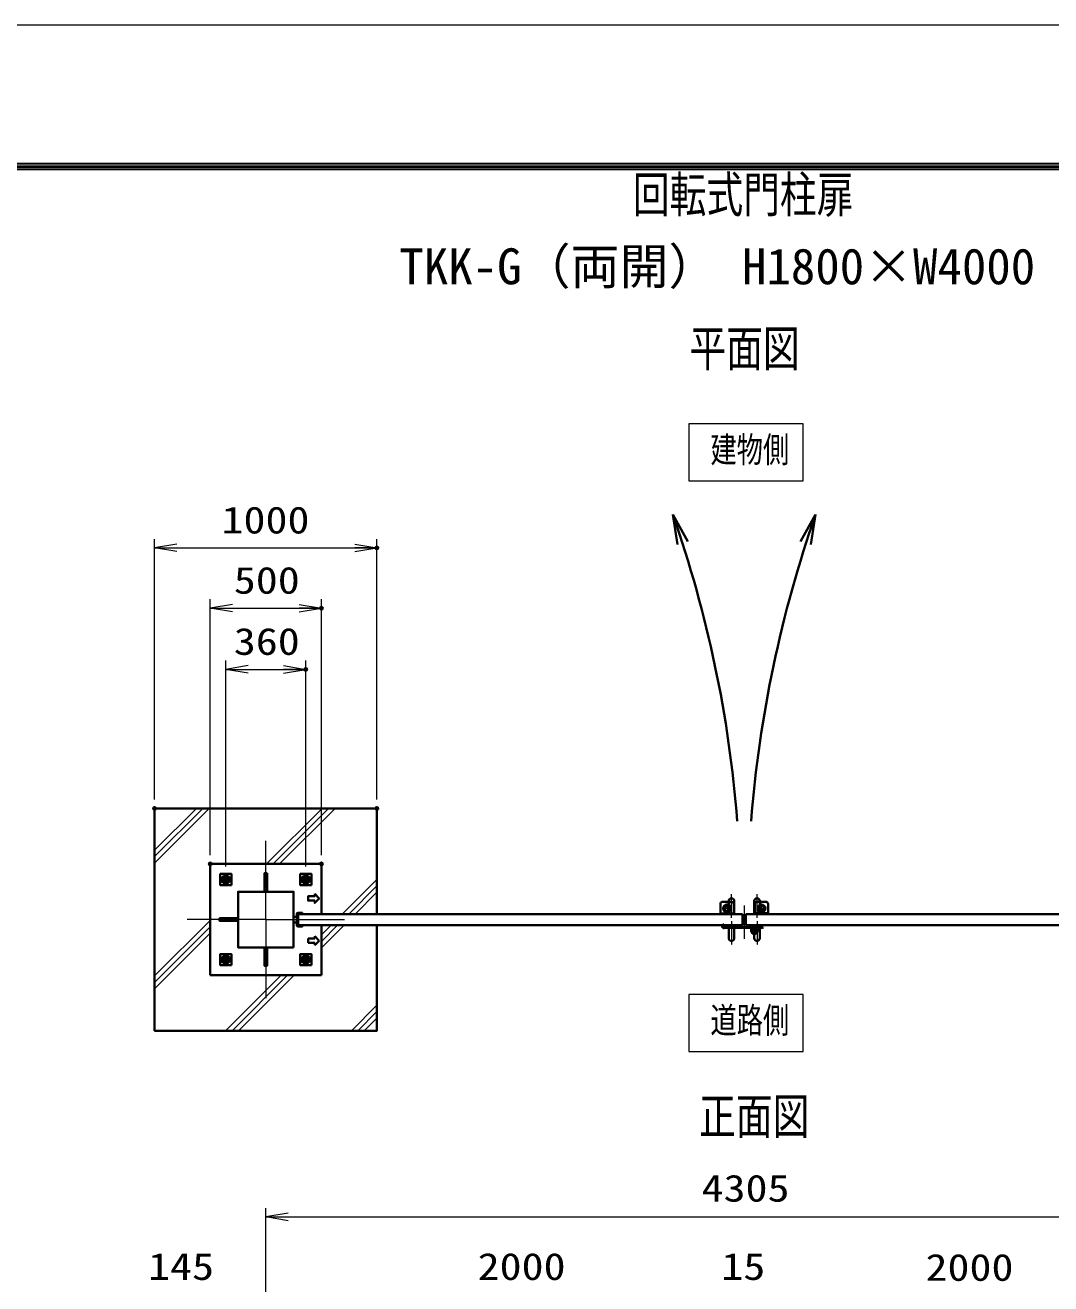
# Model space of a CAD drawing. Units: millimetres at full size. Extents: x -11880 to 11880, y -8400 to 8400.
# Drawn here: x -1497 to 3117, y 2741 to 8400 of the extents above; entities that cross this region are included whole.
import ezdxf
from ezdxf.enums import TextEntityAlignment as Align

# ---------------------------------------------------------------- set-up
doc = ezdxf.new("R2010")
doc.units = ezdxf.units.MM
doc.header["$LTSCALE"] = 30
doc.header["$PDMODE"] = 32
doc.header["$PDSIZE"] = 15
for name, pattern in [('DASHED', [7.5, 6, -1.5]), ('USER1', [9, 6, -0.75, 1.5, -0.75]), ('USER2', [18, 12, -1.5, 3, -1.5])]:
    doc.linetypes.add(name, pattern=pattern)
for name, color, linetype, lineweight in [('0-0_D-TTL', 7, 'Continuous', 18), ('0-1_外形線', 7, 'Continuous', 35), ('0-2_0', 7, 'Continuous', 18), ('0-3_寸法線', 4, 'Continuous', 18), ('0-5_細線', 2, 'Continuous', 35), ('0-6_隠れ線', 140, 'DASHED', 18), ('0-7_軸線', 200, 'USER2', 15), ('0-A_AM_0N', 7, 'Continuous', 50), ('0-B_AM_7N', 6, 'USER1', 18), ('1-2_AM_4N', 4, 'Continuous', 25), ('1-6_ハッチング', 253, 'Continuous', 13)]:
    doc.layers.add(name, color=color, linetype=linetype, lineweight=lineweight)
for name, color, linetype in [('0-4_Defpoints', 7, 'Continuous'), ('0-E_文字3', 254, 'Continuous'), ('1-4_文字', 254, 'Continuous')]:
    doc.layers.add(name, color=color, linetype=linetype)
doc.styles.add('ＭＳ ゴシック', font='')
doc.styles.get('ＭＳ ゴシック').set_extended_font_data('MS Gothic')

# ---------------------------------------------------------------- blocks, each defined once
blk = doc.blocks.new('A$C4093506B')
at = {"layer": '0-1_外形線'}
for p, q in [((-373.3, 0), (376.7, 0)), ((-373.3, -1755), (-373.3, 0)), ((376.7, -1755), (376.7, 0))]:
    blk.add_line(p, q, dxfattribs=at)
blk.add_arc((1.7, -1755), 375, 180, 0, dxfattribs=at)
at = {"layer": '0-7_軸線', "linetype": 'USER1'}
blk.add_line((1.7, 532.5), (1.7, -2662.5), dxfattribs=at)
blk = doc.blocks.new('A$C031A601E')
at = {"layer": '0-1_外形線'}
for p, q in [((-914.7, 739.2), (-914.7, -610.8)), ((-614.7, -910.8), (585.3, -910.8))]:
    blk.add_line(p, q, dxfattribs=at)
blk.add_lwpolyline([(885.3, -610.8), (885.3, 739.2), (-914.7, 739.2)], dxfattribs=at)
for centre, start, end in [((-614.7, -610.8), 180, 270), ((585.3, -610.8), 270, 0)]:
    blk.add_arc(centre, 300, start, end, dxfattribs=at)
at = {"layer": '0-5_細線'}
blk.add_circle((-14.7, -10.8), 525, dxfattribs=at)
at = {"layer": '0-6_隠れ線', "linetype": 'Continuous'}
blk.add_line((-914.7, 589.2), (885.3, 589.2), dxfattribs=at)
at = {"layer": '0-6_隠れ線'}
for radius in [420, 315, 285]:
    blk.add_circle((-14.7, -10.8), radius, dxfattribs=at)
at = {"layer": '0-7_軸線'}
for q in [(-14.7, 645.4), (-670.9, -10.8), (641.6, -10.8), (-14.7, -667.1)]:
    blk.add_line((-14.7, -10.8), q, dxfattribs=at)
blk = doc.blocks.new('ddgfdgggg')
at = {"layer": '0-1_外形線'}
for p, q in [((0, 720), (8880, 720)), ((0, 360), (8880, 360)), ((360, 0), (360, 360)), ((720, 0), (720, 360)), ((3480, 240), (3480, 360)), ((3540, 144), (3540, 240)), ((4620, 240), (4620, 144)), ((7080, 240), (7080, 360)), ((8280, 240), (7080, 240)), ((7140, 144), (7140, 240)), ((8220, 240), (8220, 144)), ((8280, 360), (8280, 240)), ((8880, 360), (8880, 720)), ((13680, 240), (13680, 720)), ((13680, 720), (19680, 720)), ((13680, 240), (19680, 240)), ((14340, 24), (14340, 120)), ((15180, -360), (15180, 240)), ((15420, 120), (15420, 24)), ((17940, 24), (17940, 120)), ((18180, -360), (18180, 240)), ((19020, 120), (19020, 24)), ((19680, 720), (19680, 240)), ((0, -720), (20459.5, -720)), ((623.5, -360), (20506.9, -360)), ((4320, -156), (3840, -156)), ((7920, -156), (7440, -156)), ((15120, -276), (14640, -276)), ((15000, -2400), (15000, -1320)), ((15240, -1080), (18120, -1080)), ((15960, -1080), (15960, -720)), ((15960, -1595), (17400, -1595)), ((17400, -1080), (17400, -720)), ((18720, -276), (18240, -276)), ((18360, -2400), (18360, -1320)), ((21386.8, -968.5), (20459.5, -720)), ((21480, -620.7), (20506.9, -360)), ((21386.8, -968.5), (21480, -620.7))]:
    blk.add_line(p, q, dxfattribs=at)
for points in [[(4680, 360), (4680, 240), (3480, 240)], [(15480, 240), (15480, 120), (14280, 120), (14280, 240)], [(19080, 240), (19080, 120), (17880, 120), (17880, 240)]]:
    blk.add_lwpolyline(points, dxfattribs=at)
for centre, radius, start, end in [((0, 0), 720, 90, 0), ((0, 0), 360, 90, 0), ((3840, 144), 300, 180, 270), ((4320, 144), 300, 270, 0.00002), ((7440, 144), 300, 180, 270), ((7920, 144), 300, 270, 0.00002), ((14640, 24), 300, 180, 270), ((15120, 24), 300, 270, 0.00002), ((18240, 24), 300, 180, 270), ((18720, 24), 300, 270, 0.00002), ((15240, -1320), 240, 90.00002, 180), ((16680, -2400), 1680, 180, 0), ((16680, -2400), 1080, 131.8103, 48.18971), ((18120, -1320), 240, 0.00002, 90.00002)]:
    blk.add_arc(centre, radius, start, end, dxfattribs=at)
at = {"layer": '0-6_隠れ線', "linetype": 'Continuous'}
for p, q in [((16080, 720), (16380, 420)), ((16380, 420), (16980, 420)), ((16380, -1080), (16380, 420)), ((16500, -1080), (16500, 420)), ((16860, -1080), (16860, 420)), ((17280, 720), (16980, 420)), ((16980, -1080), (16980, 420)), ((15960, -720), (15960, -360)), ((17400, -720), (17400, -360))]:
    blk.add_line(p, q, dxfattribs=at)
at = {"layer": '0-7_軸線'}
for q in [(0, 1526.2), (0, -1526.2), (1526.2, 0)]:
    blk.add_line((0, 0), q, dxfattribs=at)
blk = doc.blocks.new('_Open')
at = {"layer": '0-2_0', "color": 4}
blk.add_line((-30, 5), (0, 0), dxfattribs=at)
blk.add_lwpolyline([(-30, -5), (0, 0), (-30, 0)], dxfattribs=at)
blk = doc.blocks.new('U226')
at = {"layer": '0-A_AM_0N'}
blk.add_lwpolyline([(11066155, 86407472.7), (11065705, 86407212.9), (11065255, 86407472.7), (11065255, 86407992.4), (11065705, 86408252.2), (11066155, 86407992.4)], close=True, dxfattribs=at)
for radius in [450, 259.4]:
    blk.add_circle((11065705, 86407732.5), radius, dxfattribs=at)
at = {"layer": '0-B_AM_7N'}
for p, q in [((11066276.6, 86407732.5), (11065133.4, 86407732.5)), ((11065705, 86408304.1), (11065705, 86407161))]:
    blk.add_line(p, q, dxfattribs=at)
at = {"layer": '1-2_AM_4N'}
blk.add_arc((11065705, 86407732.5), 300, 10, 280, dxfattribs=at)
blk = doc.blocks.new('U227')
at = {"layer": '0-A_AM_0N'}
blk.add_lwpolyline([(11055355, 86407472.7), (11054905, 86407212.9), (11054455, 86407472.7), (11054455, 86407992.4), (11054905, 86408252.2), (11055355, 86407992.4)], close=True, dxfattribs=at)
for radius in [450, 259.4]:
    blk.add_circle((11054905, 86407732.5), radius, dxfattribs=at)
at = {"layer": '0-B_AM_7N'}
for p, q in [((11055476.6, 86407732.5), (11054333.4, 86407732.5)), ((11054905, 86408304.1), (11054905, 86407161))]:
    blk.add_line(p, q, dxfattribs=at)
at = {"layer": '1-2_AM_4N'}
blk.add_arc((11054905, 86407732.5), 300, 10, 280, dxfattribs=at)
blk = doc.blocks.new('U228')
at = {"layer": '0-A_AM_0N'}
blk.add_lwpolyline([(11055355, 86396672.7), (11054905, 86396412.9), (11054455, 86396672.7), (11054455, 86397192.4), (11054905, 86397452.2), (11055355, 86397192.4)], close=True, dxfattribs=at)
for radius in [450, 259.4]:
    blk.add_circle((11054905, 86396932.5), radius, dxfattribs=at)
at = {"layer": '0-B_AM_7N'}
for p, q in [((11055476.6, 86396932.5), (11054333.4, 86396932.5)), ((11054905, 86397504.1), (11054905, 86396361))]:
    blk.add_line(p, q, dxfattribs=at)
at = {"layer": '1-2_AM_4N'}
blk.add_arc((11054905, 86396932.5), 300, 10, 280, dxfattribs=at)
blk = doc.blocks.new('U229')
at = {"layer": '0-A_AM_0N'}
blk.add_lwpolyline([(11066155, 86396672.7), (11065705, 86396412.9), (11065255, 86396672.7), (11065255, 86397192.4), (11065705, 86397452.2), (11066155, 86397192.4)], close=True, dxfattribs=at)
for radius in [450, 259.4]:
    blk.add_circle((11065705, 86396932.5), radius, dxfattribs=at)
at = {"layer": '0-B_AM_7N'}
for p, q in [((11066276.6, 86396932.5), (11065133.4, 86396932.5)), ((11065705, 86397504.1), (11065705, 86396361))]:
    blk.add_line(p, q, dxfattribs=at)
at = {"layer": '1-2_AM_4N'}
blk.add_arc((11065705, 86396932.5), 300, 10, 280, dxfattribs=at)

msp = doc.modelspace()

# ---------------------------------------------------------------- linework, layer by layer
at = {"layer": '0-0_D-TTL'}
for points in [[(-11880, -8400), (11880, -8400), (11880, 8400), (-11880, 8400)], [(-11116.29, 7779.43), (11116.29, 7779.43), (11116.29, -7777.71), (-11116.29, -7777.71)], [(-11109.21, 7772.36), (11109.21, 7772.36), (11109.21, -7770.64), (-11109.21, -7770.64)], [(-11102.14, 7765.29), (11102.14, 7765.29), (11102.14, -7763.57), (-11102.14, -7763.57)], [(-11095.07, 7758.21), (11095.07, 7758.21), (11095.07, -7756.5), (-11095.07, -7756.5)], [(-11088, 7751.14), (11088, 7751.14), (11088, -7749.43), (-11088, -7749.43)]]:
    msp.add_lwpolyline(points, close=True, dxfattribs=at)
at = {"layer": '0-1_外形線'}
for p, q in [((-664.46, 4128.58), (-664.46, 4628.58)), ((-664.46, 4628.58), (-164.46, 4628.58)), ((-164.46, 4628.58), (-164.46, 4403.58)), ((-275.46, 4391.08), (-289.46, 4391.08)), ((-289.46, 4366.08), (-275.46, 4366.08)), ((-275.46, 4403.58), (-275.46, 4353.58)), ((-249.46, 4409.58), (-269.46, 4409.58)), ((-269.46, 4353.58), (-269.46, 4403.58)), ((-164.46, 4353.58), (-164.46, 4128.58)), ((-164.46, 4128.58), (-664.46, 4128.58))]:
    msp.add_line(p, q, dxfattribs=at)
for points in [[(85.54, 4353.58), (85.54, 3878.58), (-914.46, 3878.58), (-914.46, 4878.58), (85.54, 4878.58), (85.54, 4403.58)], [(-269.46, 4403.58), (-249.46, 4403.58), (-249.46, 4409.58)], [(-269.46, 4347.58), (-249.46, 4347.58), (-249.46, 4353.58), (-269.46, 4353.58)]]:
    msp.add_lwpolyline(points, dxfattribs=at)
for points in [[(-569.46, 4533.58), (-619.46, 4533.58), (-619.46, 4583.58), (-569.46, 4583.58)], [(-209.46, 4533.58), (-259.46, 4533.58), (-259.46, 4583.58), (-209.46, 4583.58)], [(-289.46, 4253.58), (-539.46, 4253.58), (-539.46, 4503.58), (-289.46, 4503.58)], [(1730.54, 4403.58), (-269.46, 4403.58), (-269.46, 4353.58), (1730.54, 4353.58)], [(1745.54, 4403.58), (3745.54, 4403.58), (3745.54, 4353.58), (1745.54, 4353.58)], [(-569.46, 4173.58), (-619.46, 4173.58), (-619.46, 4223.58), (-569.46, 4223.58)], [(-209.46, 4173.58), (-259.46, 4173.58), (-259.46, 4223.58), (-209.46, 4223.58)]]:
    msp.add_lwpolyline(points, close=True, dxfattribs=at)
for centre in [(1660.54, 4428.58), (1815.54, 4428.58)]:
    msp.add_circle(centre, 12.5, dxfattribs=at)
for centre, start, end in [((-269.46, 4403.58), 90, 180), ((-269.46, 4353.58), 180, 270)]:
    msp.add_arc(centre, 6, start, end, dxfattribs=at)
at = {"layer": '0-3_寸法線'}
for p, q in [((-914.46, 4918.58), (-914.46, 6089.52)), ((85.54, 4918.58), (85.54, 6089.52)), ((-914.46, 6049.52), (85.54, 6049.52)), ((-664.46, 4668.58), (-664.46, 5818.58)), ((-664.46, 5778.58), (-164.46, 5778.58)), ((-164.46, 4668.58), (-164.46, 5818.58)), ((-594.46, 4617.64), (-594.46, 5543.67)), ((-594.46, 5503.67), (-234.46, 5503.67)), ((-234.46, 4617.64), (-234.46, 5543.67)), ((-414.46, 1165.26), (-414.46, 3081.26)), ((-414.46, 3041.26), (3890.54, 3041.26))]:
    msp.add_line(p, q, dxfattribs=at)
for points in [[(1488.35, 6350.71), (2003.62, 6350.71), (2003.62, 6607.79), (1488.35, 6607.79)], [(1488.35, 3785.05), (2003.62, 3785.05), (2003.62, 4042.12), (1488.35, 4042.12)]]:
    msp.add_lwpolyline(points, close=True, dxfattribs=at)
at = {"layer": '0-4_Defpoints'}
for p in [(85.54, 6049.52), (-164.46, 5778.58), (-234.46, 5503.67), (-914.46, 4878.58), (85.54, 4878.58), (-664.46, 4628.58), (-594.46, 4577.64), (-234.46, 4577.64), (-164.46, 4628.58)]:
    msp.add_point(p, dxfattribs=at)
at = {"layer": '0-5_細線'}
for p, q in [((1416.72, 6199.32), (1437.75, 6064.64)), ((1416.72, 6199.32), (1484.42, 6078.14)), ((2059.35, 6199.32), (1991.65, 6078.14)), ((2059.35, 6199.32), (2038.32, 6064.64)), ((-408.46, 4586.48), (-420.46, 4586.48)), ((-622.36, 4384.58), (-622.36, 4372.58)), ((-275.46, 4395.08), (-279.46, 4391.08)), ((-279.46, 4366.08), (-275.46, 4362.08)), ((-194.46, 4303.58), (-194.46, 4293.58)), ((-194.46, 4303.58), (-174.46, 4283.58)), ((-194.46, 4293.58), (-224.46, 4293.58)), ((-224.46, 4293.58), (-224.46, 4273.58)), ((-224.46, 4273.58), (-194.46, 4273.58)), ((-174.46, 4283.58), (-194.46, 4263.58)), ((-194.46, 4263.58), (-194.46, 4273.58)), ((-408.46, 4170.68), (-420.46, 4170.68))]:
    msp.add_line(p, q, dxfattribs=at)
for points in [[(-408.46, 4586.48), (-420.46, 4586.48), (-420.46, 4503.58), (-408.46, 4503.58)], [(-539.46, 4372.58), (-622.36, 4372.58), (-622.36, 4384.58), (-539.46, 4384.58)], [(-408.46, 4253.58), (-420.46, 4253.58), (-420.46, 4170.68), (-408.46, 4170.68)]]:
    msp.add_lwpolyline(points, close=True, dxfattribs=at)
for points in [[(-194.46, 4493.58), (-194.46, 4483.58), (-224.46, 4483.58), (-224.46, 4463.58), (-194.46, 4463.58)], [(-194.46, 4493.58), (-174.46, 4473.58), (-194.46, 4453.58), (-194.46, 4463.58)]]:
    msp.add_lwpolyline(points, dxfattribs=at)
for centre, start, end in [((-3731.88, 4395.91), 4.47285, 19.30394), ((7207.95, 4395.91), 160.69606, 175.52715)]:
    msp.add_arc(centre, 5455.3, start, end, dxfattribs=at)
at = {"layer": '0-6_隠れ線'}
for centre in [(-594.46, 4558.58), (-234.46, 4558.58), (-594.46, 4198.58), (-234.46, 4198.58)]:
    msp.add_circle(centre, 20, dxfattribs=at)
at = {"layer": '0-7_軸線'}
for p, q in [((-414.46, 4378.58), (-414.46, 4732.14)), ((-414.46, 4378.58), (-414.46, 4732.14)), ((-414.46, 4378.58), (-414.46, 4732.14)), ((1660.54, 4428.58), (1646.79, 4428.58)), ((1660.54, 4428.58), (1660.54, 4442.33)), ((1660.54, 4428.58), (1660.54, 4414.83)), ((1660.54, 4428.58), (1674.29, 4428.58)), ((1738.04, 4442.17), (1738.04, 4291.22)), ((1738.04, 4442.17), (1738.04, 4291.22)), ((1815.54, 4428.58), (1801.79, 4428.58)), ((1815.54, 4428.58), (1815.54, 4442.33)), ((1815.54, 4428.58), (1829.29, 4428.58)), ((1815.54, 4428.58), (1815.54, 4414.83)), ((-414.46, 4378.58), (-768.02, 4378.58)), ((-414.46, 4378.58), (-60.91, 4378.58)), ((-414.46, 4378.58), (-414.46, 4025.03))]:
    msp.add_line(p, q, dxfattribs=at)
at = {"layer": '1-6_ハッチング'}
for p, q in [((-914.46, 4690.77), (-726.65, 4878.58)), ((-914.46, 4661.77), (-697.65, 4878.58)), ((-914.46, 4632.77), (-668.65, 4878.58)), ((-410.97, 4628.58), (-160.97, 4878.58)), ((-381.97, 4628.58), (-131.97, 4878.58)), ((-352.97, 4628.58), (-102.97, 4878.58)), ((-70.28, 4403.58), (85.54, 4559.4)), ((-41.28, 4403.58), (85.54, 4530.4)), ((-12.28, 4403.58), (85.54, 4501.4)), ((-914.46, 4125.08), (-664.46, 4375.08)), ((-914.46, 4096.08), (-664.46, 4346.08)), ((-914.46, 4067.08), (-664.46, 4317.08)), ((-164.46, 4309.4), (-120.28, 4353.58)), ((-164.46, 4280.4), (-91.28, 4353.58)), ((-164.46, 4251.4), (-62.28, 4353.58)), ((-595.28, 3878.58), (-345.28, 4128.58)), ((-566.28, 3878.58), (-316.28, 4128.58)), ((-537.28, 3878.58), (-287.28, 4128.58)), ((-29.59, 3878.58), (85.54, 3993.71)), ((-0.59, 3878.58), (85.54, 3964.71)), ((28.41, 3878.58), (85.54, 3935.71))]:
    msp.add_line(p, q, dxfattribs=at)

# ---------------------------------------------------------------- block references
at = {"layer": '0-1_外形線', "yscale": 0.03333333, "rotation": 180}
for name, p, xscale in [('A$C4093506B', (1680.59, 4403.58), 0.03333333), ('A$C4093506B', (1795.48, 4403.58), -0.03333333), ('A$C031A601E', (1661.03, 4428.22), -0.03333333), ('A$C031A601E', (1815.05, 4428.22), 0.03333333)]:
    msp.add_blockref(name, p, dxfattribs=dict(at, xscale=xscale))
at = {"layer": '0-1_外形線'}
for name, p, xscale, yscale in [('ddgfdgggg', (1644.04, 4347.58), 0.008333333, 0.008333333), ('A$C4093506B', (1680.59, 4353.58), -0.03333333, 0.03333333), ('A$C4093506B', (1795.48, 4353.58), 0.03333333, 0.03333333)]:
    msp.add_blockref(name, p, dxfattribs=dict(at, xscale=xscale, yscale=yscale))
at = {"layer": '0-3_寸法線', "xscale": 3.333333, "yscale": 3.333333, "rotation": 180}
for p in [(-914.46, 6049.52), (-664.46, 5778.58), (-594.46, 5503.67), (-414.46, 3041.26)]:
    msp.add_blockref('_Open', p, dxfattribs=at)
at = {"layer": '0-3_寸法線', "xscale": 3.333333, "yscale": 3.333333}
for p in [(85.54, 6049.52), (-164.46, 5778.58), (-234.46, 5503.67)]:
    msp.add_blockref('_Open', p, dxfattribs=at)
at = {"layer": '0-A_AM_0N', "xscale": 0.03333333, "yscale": 0.03333333}
for name in ['U227', 'U226', 'U228', 'U229']:
    msp.add_blockref(name, (-369091.3, -2875699.17), dxfattribs=at)

# ---------------------------------------------------------------- texts
at = {"layer": '0-1_外形線', "style": 'ＭＳ ゴシック', "width": 0.75}
for s, p in [('建物側', (1585.94, 6399.43)), ('道路側', (1585.94, 3833.76))]:
    msp.add_text(s, height=115.5, dxfattribs=at).set_placement(p, align=Align.BOTTOM_LEFT)
at = {"layer": '0-3_寸法線', "color": 254, "style": 'ＭＳ ゴシック', "width": 1.2}
for s, p in [('1000', (-613.66, 6078.2)), ('500', (-558.46, 5807.27)), ('360', (-558.46, 5532.36)), ('4305', (1546.04, 3073.95)), ('145', (-944.14, 2721.94)), ('2000', (538.54, 2721.94)), ('15', (1634.84, 2721.94)), ('2000', (2553.54, 2717.94))]:
    msp.add_text(s, height=121.2, dxfattribs=at).set_placement(p, align=Align.BOTTOM_LEFT)
at = {"layer": '0-E_文字3', "style": 'ＭＳ ゴシック', "width": 0.75}
msp.add_text('回転式門柱扉', height=161.7, dxfattribs=at).set_placement((1236.92, 7509.45), align=Align.BOTTOM_LEFT)
at = {"layer": '0-E_文字3', "style": 'ＭＳ ゴシック'}
msp.add_text('TKK-G（両開） H1800×W4000', height=161.6, dxfattribs=at).set_placement((186.61, 7186.48), align=Align.BOTTOM_LEFT)
at = {"layer": '1-4_文字', "style": 'ＭＳ ゴシック', "width": 0.75}
for s, p in [('平面図', (1491.29, 6817.26)), ('正面図', (1534.98, 3365.2))]:
    msp.add_text(s, height=161.7, dxfattribs=at).set_placement(p, align=Align.BOTTOM_LEFT)

doc.saveas('drawing.dxf')
